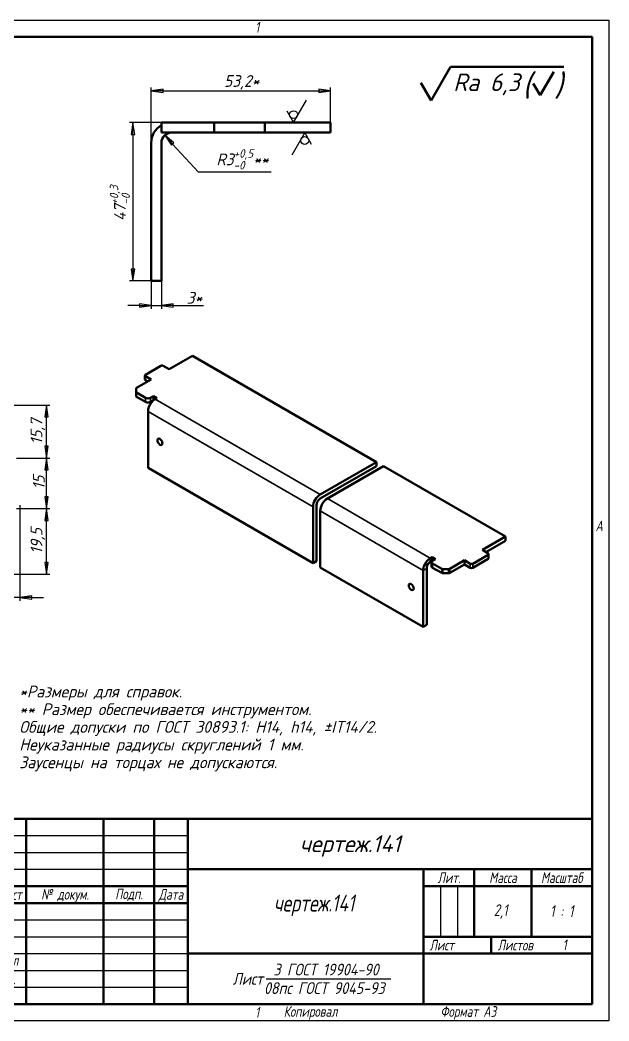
# Model space of a CAD drawing. Header units: millimetres. Extents: x 0 to 420, y 0 to 297.
# Drawn here: x 245.2 to 420, y 0 to 297 of the extents above; entities that cross this region are included whole.
import ezdxf
from ezdxf.enums import TextEntityAlignment as Align

# ---------------------------------------------------------------- set-up
doc = ezdxf.new("R2010")
doc.units = ezdxf.units.MM
for name, color, linetype, lineweight in [('Layer_01', 7, 'Continuous', 35), ('Layer_02', 7, 'Continuous', 50), ('Layer_03', 7, 'Continuous', 50), ('Layer_04', 7, 'Continuous', 50), ('Layer_07', 7, 'Continuous', 25), ('Layer_10', 7, 'Continuous', 25), ('Layer_11', 7, 'Continuous', 50)]:
    doc.layers.add(name, color=color, linetype=linetype, lineweight=lineweight)
doc.styles.add('Style_02', font='ariali.ttf', dxfattribs={"width": 0.8})
doc.styles.add('Style_03', font='GOST Common Italic.ttf')
doc.styles.add('Style_06', font='GOST Common Italic.ttf', dxfattribs={"width": 0.8})
doc.styles.add('Style_07', font='GOST Common Italic.ttf', dxfattribs={"width": 0.8})
doc.styles.add('Style_09', font='GOST Common Italic.ttf')
doc.styles.add('Style_10', font='GOST Common Italic.ttf', dxfattribs={"width": 0.9})
doc.styles.add('Style_11', font='GOST Common Italic.ttf', dxfattribs={"width": 0.8})
doc.styles.add('Style_12', font='GOST Common Italic.ttf')
doc.styles.add('Style_13', font='GOST Common Italic.ttf', dxfattribs={"width": 0.7})
doc.styles.add('Style_14', font='GOST Common Italic.ttf', dxfattribs={"width": 0.7})
doc.dimstyles.new('DimStyle_06', dxfattribs={"dimtxt": 3.5, "dimasz": 3.5, "dimexe": 1, "dimexo": 0, "dimgap": 0.5, "dimtad": 1, "dimrnd": 1e-08, "dimtxsty": 'Style_03', "dimblk": 'Filled-1', "dimcen": 2.5, "dimdle": 15, "dimclrd": 256, "dimclre": 256, "dimclrt": 256, "dimazin": 2, "dimtfac": 0.714286, "dimtdec": 3, "dimtmove": 0, "dimatfit": 3, "dimlwd": 25, "dimlwe": 25})

# ---------------------------------------------------------------- blocks, each defined once
blk = doc.blocks.new('Block_12')
at = {"layer": 'Layer_04', "lineweight": 25}
for p, q in [((0, 297), (420, 297)), ((420, 297), (420, 0)), ((420, 0), (0, 0))]:
    blk.add_line(p, q, dxfattribs=at)
at = {"layer": 'Layer_04'}
for p, q in [((415, 292), (20, 292)), ((415, 5), (415, 292)), ((20, 5), (415, 5))]:
    blk.add_line(p, q, dxfattribs=at)
at = {"layer": 'Layer_04', "char_height": 3.17, "attachment_point": 1, "style": 'Style_02'}
for s, insert, width in [('\\fGOST Common|b0|i1;\\H3.1700;1', (315.02, 296.44), 5.2327), ('\\fGOST Common|b0|i1;\\H3.1700;A', (416, 148.5), 5.0704), ('\\fGOST Common|b0|i1;\\H3.1700;1', (315, 4.14), 6.6287), ('\\fGOST Common|b0|i1;\\H3.1700;Формат А3', (370, 4.39), 25.2103)]:
    blk.add_mtext(s, dxfattribs=dict(at, insert=insert, width=width))
blk = doc.blocks.new('Block_13')
at = {"layer": 'Layer_03'}
for p, q in [((0, 55), (185, 55)), ((0, 0), (0, 55)), ((0, 0), (0, 55)), ((7, 55), (7, 30)), ((17, 55), (17, 0)), ((40, 55), (40, 0)), ((55, 55), (55, 0)), ((65, 55), (65, 0)), ((185, 0), (185, 55)), ((65, 40), (185, 40)), ((135, 40), (135, 0)), ((150, 40), (150, 20)), ((167, 40), (167, 20)), ((0, 35), (65, 35)), ((135, 35), (185, 35)), ((0, 30), (65, 30)), ((135, 20), (185, 20)), ((155, 20), (155, 15)), ((65, 15), (185, 15)), ((185, 0), (0, 0))]:
    blk.add_line(p, q, dxfattribs=at)
at = {"layer": 'Layer_03', "linetype": 'Continuous', "lineweight": 25}
for p, q in [((0, 50), (65, 50)), ((0, 45), (65, 45)), ((0, 40), (65, 40)), ((140, 35), (140, 20)), ((145, 35), (145, 20)), ((0, 25), (65, 25)), ((0, 20), (65, 20)), ((0, 15), (65, 15)), ((0, 10), (65, 10)), ((0, 5), (65, 5))]:
    blk.add_line(p, q, dxfattribs=at)
at = {"layer": 'Layer_03', "lineweight": 30}
blk.add_line((88.31, 7.5), (125.29, 7.5), dxfattribs=at)
at = {"layer": 'Layer_03', "char_height": 3.17, "style": 'Style_02'}
for s, insert, width, attachment_point in [('\\fGOST Common|b0|i1;\\H3.1700;Лит.', (142.52, 37.49), 14.9766, 5), ('\\fGOST Common|b0|i1;\\H3.1700;Масса', (158.55, 37.51), 16.9878, 5), ('\\fGOST Common|b0|i1;\\H3.1700;Масштаб', (176.02, 37.53), 17.8316, 5), ('\\fGOST Common|b0|i1;\\H3.1700;Изм.', (3.5, 32.56), 6.9635, 5), ('\\fGOST Common|b0|i1;\\H3.1700;Лист', (12.1, 32.5), 10.0029, 5), ('\\A0;\\fGOST Common|b0|i1;\\H3.1700;№ докум.', (28.58, 32.16), 22.9069, 5), ('\\fGOST Common|b0|i1;\\H3.1700;Подп.', (47.56, 32.45), 14.879, 5), ('\\fGOST Common|b0|i1;\\H3.1700;Дата', (60.02, 32.24), 9.9614, 5), ('\\fGOST Common|b0|i1;\\H3.1700;Разраб.', (0.47, 27), 16.9971, 4), ('\\fGOST Common|b0|i1;\\H3.1700;Пров.', (0.56, 22.08), 17.0192, 4), ('\\A0;\\fGOST Common|b0|i1;\\H3.1700;Т. контр.', (0.23, 17.01), 16.9554, 4), ('\\fGOST Common|b0|i1;\\H3.1700;Лист', (140.37, 17.5), 10.5071, 5), ('\\fGOST Common|b0|i1;\\H3.1700;Листов', (162.21, 17.5), 14.3668, 5), ('\\A1;', (150.6, 17.54), 8.8313, 5), ('\\fGOST Common|b0|i1;\\H3.1700;Н. контр.', (0.36, 7.05), 16.9999, 4), ('\\fGOST Common|b0|i1;\\H3.1700;Утв.', (0.34, 2.52), 17.0083, 4), ('\\fGOST Common|b0|i1;\\H3.1700;Копировал', (93.48, -0.59), 19.7871, 1)]:
    blk.add_mtext(s, dxfattribs=dict(at, insert=insert, width=width, attachment_point=attachment_point))
at = {"layer": 'Layer_03'}
for tag, height, style, width, p in [('Изм1_001', 2.89, 'Style_14', 0.7, (3.51, 52.52)), ('Лист1_001', 2.89, 'Style_14', 0.7, (12.03, 52.52)), ('Докум1_001', 2.89, 'Style_14', 0.7, (28.54, 52.48)), ('Изм2_001', 2.89, 'Style_14', 0.7, (3.5, 47.52)), ('Лист2_001', 2.89, 'Style_14', 0.7, (12.01, 47.5)), ('Докум2_001', 2.89, 'Style_14', 0.7, (28.53, 47.5)), ('Изм3_001', 2.89, 'Style_14', 0.7, (3.5, 42.5)), ('Лист3_001', 2.89, 'Style_14', 0.7, (12.01, 42.51)), ('Докум3_001', 2.89, 'Style_14', 0.7, (28.51, 42.48)), ('Изм4_001', 2.89, 'Style_14', 0.7, (3.51, 37.5)), ('Лист4_001', 2.89, 'Style_14', 0.7, (12, 37.53)), ('Докум4_001', 2.89, 'Style_14', 0.7, (28.51, 37.52)), ('НАИМЕНОВАНИЕ_001', 5, 'Style_07', 0.8, (100.03, 29.98)), ('Литера_001', 3.5, 'Style_11', 0.8, (137.52, 27.25)), ('Литера2_001', 3.5, 'Style_11', 0.8, (142.51, 27.22)), ('Литера3_001', 3.5, 'Style_11', 0.8, (147.52, 27.21)), ('Масса_001', 3.5, 'Style_11', 0.8, (158.47, 27.53)), ('Масштаб_001', 3.5, 'Style_11', 0.8, (174.97, 25.86)), ('Тип_документа_001', 3.17, 'Style_06', 0.8, (100.08, 17.56)), ('Листов_001', 3.17, 'Style_06', 0.8, (177.46, 17.58))]:
    blk.add_attdef(tag, text='', height=height, dxfattribs=dict(at, style=style, width=width)).set_placement(p, align=Align.MIDDLE_CENTER)
for tag, height, style, width, p in [('Подп1_001', 2.89, 'Style_14', 0.7, (40.01, 52.51)), ('Дата1_001', 2, 'Style_13', 0.7, (55.01, 52.51)), ('Подп2_001', 2.89, 'Style_14', 0.7, (40.01, 47.5)), ('Дата2_001', 2, 'Style_13', 0.7, (55.01, 47.49)), ('Подп3_001', 2.89, 'Style_14', 0.7, (40.01, 42.51)), ('Дата3_001', 2, 'Style_13', 0.7, (55.02, 42.52)), ('Подп4_001', 2.89, 'Style_14', 0.7, (40.01, 37.51)), ('Дата4_001', 2, 'Style_13', 0.7, (55.02, 37.51)), ('АВТОР_001', 3.17, 'Style_06', 0.8, (15.59, 26.85)), ('Разработал_Подп._001', 2.89, 'Style_14', 0.7, (40.05, 27.51)), ('ДАТА_СОЗДАНИЯ_001', 2, 'Style_13', 0.7, (55.01, 27.51)), ('ПРОВЕРИЛ_001', 3.17, 'Style_06', 0.8, (17.41, 22.53)), ('Проверил_Подп._001', 2.89, 'Style_14', 0.7, (40.05, 22.52)), ('ДАТА_ПРОВЕРКИ_001', 2, 'Style_13', 0.7, (55.02, 22.51)), ('ТЕХНОЛОГ_001', 3.17, 'Style_06', 0.8, (17.33, 17.54)), ('Технолог_Подп._001', 2.89, 'Style_14', 0.7, (40.05, 17.51)), ('Технолог_Дата_001', 2, 'Style_13', 0.7, (55.01, 17.5)), ('Должность_руководителя_001', 3.17, 'Style_06', 0.8, (0.52, 12.51)), ('НАЧ._ОТДЕЛА_001', 3.17, 'Style_06', 0.8, (17.46, 12.45)), ('Руководитель_Подп._001', 2.89, 'Style_14', 0.7, (40.01, 12.5)), ('Руководитель_Дата_001', 2, 'Style_13', 0.7, (55.01, 12.51)), ('НОРМОКОНТРОЛЬ_001', 3.17, 'Style_06', 0.8, (17.37, 7.48)), ('Нормоконтроль_Подп._001', 2.89, 'Style_14', 0.7, (40.05, 7.52)), ('ДАТА_НОРМОКОНТРОЛЯ_001', 2, 'Style_13', 0.7, (55.02, 7.51)), ('УТВЕРДИЛ_001', 3.17, 'Style_06', 0.8, (17.4, 2.51)), ('Утвердил_Подп._001', 2.89, 'Style_14', 0.7, (40.05, 2.51)), ('ДАТА_УТВЕРЖДЕНИЯ_001', 2, 'Style_13', 0.7, (55.01, 2.5))]:
    blk.add_attdef(tag, text='', height=height, dxfattribs=dict(at, style=style, width=width)).set_placement(p, align=Align.MIDDLE_LEFT)
for tag, height, style, p in [('ОБОЗНАЧЕНИЕ_001', 5, 'Style_09', (103.42, 45.12)), ('ОРГАНИЗАЦИЯ_001', 3.5, 'Style_12', (148.22, 5.85))]:
    blk.add_attdef(tag, text='', height=height, dxfattribs=dict(at, style=style)).set_placement(p, align=Align.MIDDLE_CENTER)
at = {"layer": 'Layer_03', "style": 'Style_10', "width": 0.9}
blk.add_attdef('Материал_Наим._001', text='', height=3.5, dxfattribs=at).set_placement((96.54, 7.5), align=Align.BOTTOM_CENTER)
blk.add_attdef('Материал_Класс_001', text='', height=3.5, dxfattribs=at).set_placement((88.21, 7.5), align=Align.MIDDLE_RIGHT)
blk.add_attdef('Материал_ГОСТ_001', text='', height=3.5, dxfattribs=at).set_placement((106.8, 6.5), align=Align.TOP_CENTER)
blk = doc.blocks.new('Block_08')
at = {"layer": 'Layer_11', "lineweight": 50}
for p, q in [((-9.099, -3.6), (-8.002, -1.7)), ((-8.002, -1.7), (-1.6, -1.7)), ((-2.939, -3.3), (-2.169, -1.967)), ((-9.676, -2.6), (-9.099, -3.6)), ((-3.324, -2.633), (-2.939, -3.3))]:
    blk.add_line(p, q, dxfattribs=at)
at = {"layer": 'Layer_07', "attachment_point": 7, "style": 'Style_03'}
for s, insert, char_height in [('\\A1;\\fGOST Common|b0|i1;\\H1.0000;Ra 6,3', (-7.848, -3.3), 1), ('\\A1;\\fGOST Common|b0|i1;\\H1.3000;(', (-3.939, -3.5), 1.3), ('\\A1;\\fGOST Common|b0|i1;\\H1.3000;)', (-2.139, -3.5), 1.3)]:
    blk.add_mtext(s, dxfattribs=dict(at, insert=insert, char_height=char_height))
blk = doc.blocks.new('Block_09')
at = {"layer": 'Layer_11', "lineweight": 30}
for p, q in [((0, 0), (1.097, 1.9)), ((-0.577, 1), (0, 0))]:
    blk.add_line(p, q, dxfattribs=at)
blk.add_circle((0, 0.667), 0.333, dxfattribs=at)
blk = doc.blocks.new('Block_10')
at = {"layer": 'Layer_11', "lineweight": 30}
for p, q in [((0, 0), (1.097, 1.9)), ((-0.577, 1), (0, 0))]:
    blk.add_line(p, q, dxfattribs=at)
blk.add_circle((0, 0.667), 0.333, dxfattribs=at)
blk = doc.blocks.new('Filled-1')
at = {"color": 0}
for p, q in [((0, 0), (-1, 0.143)), ((-1, 0.143), (-1, -0.143)), ((-1, 0), (0, 0)), ((-1, -0.143), (0, 0))]:
    blk.add_line(p, q, dxfattribs=at)
at = {"color": 0, "flags": 128}
blk.add_lwpolyline([(-1, -0.143), (0, 0), (-1, 0.143), (-1, -0.143)], dxfattribs=at)
at = {"color": 0}
blk.add_solid([(-1, -0.143), (0, 0), (-1, 0.143), (-1, -0.143)], dxfattribs=at)
blk = doc.blocks.new('*D12')
at = {"layer": 'Defpoints', "color": 0, "linetype": 'Continuous'}
for p in [(284.17, 219.58), (287.17, 219.58), (287.17, 212.32)]:
    blk.add_point(p, dxfattribs=at)
at = {"layer": 'Layer_10', "linetype": 'Continuous', "lineweight": 25}
for p, q in [((284.17, 219.58), (284.17, 211.32)), ((287.17, 219.58), (287.17, 211.32)), ((280.67, 212.32), (277.17, 212.32)), ((284.17, 212.32), (287.17, 212.32)), ((290.67, 212.32), (299.68, 212.32))]:
    blk.add_line(p, q, dxfattribs=at)
at = {"layer": 'Layer_10', "linetype": 'Continuous', "lineweight": 25, "xscale": 3.5, "yscale": 3.5, "zscale": 3.5}
blk.add_blockref('Filled-1', (284.17, 212.32), dxfattribs=at)
at = {"layer": 'Layer_10', "linetype": 'Continuous', "lineweight": 25, "xscale": 3.5, "yscale": 3.5, "zscale": 3.5, "rotation": 180}
blk.add_blockref('Filled-1', (287.17, 212.32), dxfattribs=at)
at = {"layer": 'Layer_10', "linetype": 'Continuous', "lineweight": 25, "insert": (294.67, 216.32), "char_height": 3.5, "attachment_point": 1, "style": 'Style_03'}
blk.add_mtext('\\A1;\\fGOST Common|b0|i1;3*', dxfattribs=at)
blk = doc.blocks.new('*D13')
at = {"layer": 'Defpoints', "color": 0, "linetype": 'Continuous'}
for p in [(288.15, 262.8), (290.17, 260.58)]:
    blk.add_point(p, dxfattribs=at)
at = {"layer": 'Layer_10', "linetype": 'Continuous', "lineweight": 25}
for p, q in [((298.18, 251.82), (290.51, 260.21)), ((319.75, 251.82), (298.18, 251.82))]:
    blk.add_line(p, q, dxfattribs=at)
at = {"layer": 'Layer_10', "linetype": 'Continuous', "lineweight": 25, "xscale": 3.5, "yscale": 3.5, "zscale": 3.5, "rotation": 132.4210207157211}
blk.add_blockref('Filled-1', (288.15, 262.8), dxfattribs=at)
at = {"layer": 'Layer_10', "linetype": 'Continuous', "lineweight": 25, "insert": (303.5, 258.65), "char_height": 3.5, "attachment_point": 1, "style": 'Style_03'}
blk.add_mtext('\\A1;\\fGOST Common|b0|i1;R3{\\H2.5;\\S+0,5^ -0;}**', dxfattribs=at)
blk = doc.blocks.new('*D14')
at = {"layer": 'Defpoints', "color": 0, "linetype": 'Continuous'}
for p in [(337.37, 275.96), (337.37, 266.58), (284.17, 260.58)]:
    blk.add_point(p, dxfattribs=at)
at = {"layer": 'Layer_10', "linetype": 'Continuous', "lineweight": 25}
for p, q in [((284.17, 260.58), (284.17, 276.96)), ((337.37, 266.58), (337.37, 276.96)), ((287.67, 275.96), (333.87, 275.96))]:
    blk.add_line(p, q, dxfattribs=at)
at = {"layer": 'Layer_10', "linetype": 'Continuous', "lineweight": 25, "xscale": 3.5, "yscale": 3.5, "zscale": 3.5, "rotation": 180}
blk.add_blockref('Filled-1', (284.17, 275.96), dxfattribs=at)
at = {"layer": 'Layer_10', "linetype": 'Continuous', "lineweight": 25, "xscale": 3.5, "yscale": 3.5, "zscale": 3.5}
blk.add_blockref('Filled-1', (337.37, 275.96), dxfattribs=at)
at = {"layer": 'Layer_10', "linetype": 'Continuous', "lineweight": 25, "insert": (305.75, 280.66), "char_height": 3.5, "attachment_point": 1, "style": 'Style_03'}
blk.add_mtext('\\A1;\\fGOST Common|b0|i1;53,2*', dxfattribs=at)
blk = doc.blocks.new('*D15')
at = {"layer": 'Defpoints', "color": 0, "linetype": 'Continuous'}
for p in [(290.59, 266.58), (278.75, 219.58), (284.17, 219.58)]:
    blk.add_point(p, dxfattribs=at)
at = {"layer": 'Layer_10', "linetype": 'Continuous', "lineweight": 25}
for p, q in [((290.59, 266.58), (277.75, 266.58)), ((278.75, 263.08), (278.75, 223.08)), ((284.17, 219.58), (277.75, 219.58))]:
    blk.add_line(p, q, dxfattribs=at)
at = {"layer": 'Layer_10', "linetype": 'Continuous', "lineweight": 25, "xscale": 3.5, "yscale": 3.5, "zscale": 3.5}
for p, rotation in [((278.75, 266.58), 90), ((278.75, 219.58), 270)]:
    blk.add_blockref('Filled-1', p, dxfattribs=dict(at, rotation=rotation))
at = {"layer": 'Layer_10', "linetype": 'Continuous', "lineweight": 25, "insert": (271.87, 237.36), "char_height": 3.5, "attachment_point": 1, "rotation": 90, "style": 'Style_03'}
blk.add_mtext('\\A1;47{\\H2.5;\\S+0,3^ -0;}', dxfattribs=at)
blk = doc.blocks.new('*D24')
at = {"layer": 'Defpoints', "color": 0, "linetype": 'Continuous'}
for p in [(245.2, 153.04), (239.3, 132.54), (239.3, 125.64)]:
    blk.add_point(p, dxfattribs=at)
at = {"layer": 'Layer_10', "linetype": 'Continuous', "lineweight": 25}
for p, q in [((245.2, 153.04), (245.2, 124.64)), ((239.3, 132.54), (239.3, 124.64)), ((235.8, 125.64), (225.02, 125.64)), ((245.2, 125.64), (239.3, 125.64)), ((248.7, 125.64), (252.2, 125.64))]:
    blk.add_line(p, q, dxfattribs=at)
at = {"layer": 'Layer_10', "linetype": 'Continuous', "lineweight": 25, "xscale": 3.5, "yscale": 3.5, "zscale": 3.5}
blk.add_blockref('Filled-1', (239.3, 125.64), dxfattribs=at)
at = {"layer": 'Layer_10', "linetype": 'Continuous', "lineweight": 25, "xscale": 3.5, "yscale": 3.5, "zscale": 3.5, "rotation": 180}
blk.add_blockref('Filled-1', (245.2, 125.64), dxfattribs=at)
at = {"layer": 'Layer_10', "linetype": 'Continuous', "lineweight": 25, "insert": (225.52, 130.34), "char_height": 3.5, "attachment_point": 1, "style": 'Style_03'}
blk.add_mtext('\\A1;5,9', dxfattribs=at)
blk = doc.blocks.new('*D26')
at = {"layer": 'Defpoints', "color": 0, "linetype": 'Continuous'}
for p in [(244.2, 152.04), (253.05, 152.04), (239.3, 132.54)]:
    blk.add_point(p, dxfattribs=at)
at = {"layer": 'Layer_10', "linetype": 'Continuous', "lineweight": 25}
for p, q in [((244.2, 152.04), (254.05, 152.04)), ((253.05, 136.04), (253.05, 148.54)), ((239.3, 132.54), (254.05, 132.54))]:
    blk.add_line(p, q, dxfattribs=at)
at = {"layer": 'Layer_10', "linetype": 'Continuous', "lineweight": 25, "xscale": 3.5, "yscale": 3.5, "zscale": 3.5}
for p, rotation in [((253.05, 152.04), 90), ((253.05, 132.54), 270)]:
    blk.add_blockref('Filled-1', p, dxfattribs=dict(at, rotation=rotation))
at = {"layer": 'Layer_10', "linetype": 'Continuous', "lineweight": 25, "insert": (248.35, 138.58), "char_height": 3.5, "attachment_point": 1, "rotation": 90, "style": 'Style_03'}
blk.add_mtext('\\A1;19,5', dxfattribs=at)
blk = doc.blocks.new('*D27')
at = {"layer": 'Defpoints', "color": 0, "linetype": 'Continuous'}
for p in [(244.2, 167.04), (253.05, 167.04), (244.2, 152.04)]:
    blk.add_point(p, dxfattribs=at)
at = {"layer": 'Layer_10', "linetype": 'Continuous', "lineweight": 25}
for p, q in [((244.2, 167.04), (254.05, 167.04)), ((253.05, 155.54), (253.05, 163.54)), ((244.2, 152.04), (254.05, 152.04))]:
    blk.add_line(p, q, dxfattribs=at)
at = {"layer": 'Layer_10', "linetype": 'Continuous', "lineweight": 25, "xscale": 3.5, "yscale": 3.5, "zscale": 3.5}
for p, rotation in [((253.05, 167.04), 90), ((253.05, 152.04), 270)]:
    blk.add_blockref('Filled-1', p, dxfattribs=dict(at, rotation=rotation))
at = {"layer": 'Layer_10', "linetype": 'Continuous', "lineweight": 25, "insert": (249.05, 157.73), "char_height": 3.5, "attachment_point": 1, "rotation": 90, "style": 'Style_03'}
blk.add_mtext('\\A1;15', dxfattribs=at)
blk = doc.blocks.new('*D28')
at = {"layer": 'Defpoints', "color": 0, "linetype": 'Continuous'}
for p in [(235.89, 182.74), (253.05, 182.74), (244.2, 167.04)]:
    blk.add_point(p, dxfattribs=at)
at = {"layer": 'Layer_10', "linetype": 'Continuous', "lineweight": 25}
for p, q in [((235.89, 182.74), (254.05, 182.74)), ((253.05, 170.54), (253.05, 179.24)), ((244.2, 167.04), (254.05, 167.04))]:
    blk.add_line(p, q, dxfattribs=at)
at = {"layer": 'Layer_10', "linetype": 'Continuous', "lineweight": 25, "xscale": 3.5, "yscale": 3.5, "zscale": 3.5}
for p, rotation in [((253.05, 182.74), 90), ((253.05, 167.04), 270)]:
    blk.add_blockref('Filled-1', p, dxfattribs=dict(at, rotation=rotation))
at = {"layer": 'Layer_10', "linetype": 'Continuous', "lineweight": 25, "insert": (248.35, 171.09), "char_height": 3.5, "attachment_point": 1, "rotation": 90, "style": 'Style_03'}
blk.add_mtext('\\A1;15,7', dxfattribs=at)

msp = doc.modelspace()

# ---------------------------------------------------------------- linework, layer by layer
at = {"layer": 'Layer_01'}
for p, q in [((282.4347, 190.1265), (282.4347, 191.3512)), ((279.8234, 185.2246), (279.8234, 186.4494)), ((282.5054, 184.9009), (282.5054, 183.6762)), ((283.9196, 183.6762), (283.9196, 184.9009)), ((285.3338, 184.4927), (334.3059, 156.2186)), ((332.1845, 152.5444), (283.2125, 180.8184)), ((336.4272, 154.9939), (366.9662, 137.3622)), ((364.8449, 133.6879), (334.3059, 151.3197)), ((366.9662, 136.1374), (366.9662, 137.3622)), ((384.1489, 138.342), (384.1489, 137.1172)), ((365.9056, 134.3003), (364.8449, 133.6879)), ((366.9662, 136.1374), (365.1291, 135.0768)), ((367.6733, 134.5044), (367.6733, 135.7292)), ((370.3553, 134.1807), (370.3553, 132.956)), ((370.7089, 132.8714), (370.7089, 134.0962)), ((372.416, 134.0962), (372.416, 132.8714)), ((372.7695, 132.956), (372.7695, 134.1807)), ((378.8456, 135.6883), (378.8456, 134.4636)), ((379.5527, 134.4636), (379.5527, 135.6883))]:
    msp.add_line(p, q, dxfattribs=at)
at = {"layer": 'Layer_02'}
for p, q in [((287.1741, 266.5829), (287.467, 266.5829)), ((287.1741, 266.5829), (287.1741, 263.5829)), ((289.8812, 266.5829), (287.467, 266.5829)), ((289.8812, 266.5829), (290.5883, 266.5829)), ((302.8741, 266.5829), (290.5883, 266.5829)), ((302.8741, 266.5829), (303.8741, 266.5829)), ((302.8741, 266.5829), (302.8741, 263.5829)), ((316.8741, 266.5829), (303.8741, 266.5829)), ((316.8741, 266.5829), (317.8741, 266.5829)), ((317.8741, 263.5829), (317.8741, 266.5829)), ((337.3741, 266.5829), (317.8741, 266.5829)), ((337.3741, 263.5829), (337.3741, 266.5829)), ((287.467, 263.5829), (287.1741, 263.5829)), ((287.467, 263.5829), (289.8812, 263.5829)), ((290.5883, 263.5829), (289.8812, 263.5829)), ((290.5883, 263.5829), (302.8741, 263.5829)), ((303.8741, 263.5829), (302.8741, 263.5829)), ((316.8741, 263.5829), (303.8741, 263.5829)), ((317.8741, 263.5829), (316.8741, 263.5829)), ((317.8741, 263.5829), (337.3741, 263.5829)), ((284.1741, 219.5829), (284.1741, 260.5829)), ((287.1741, 219.5829), (287.1741, 260.5829)), ((284.1741, 219.5829), (287.1741, 219.5829)), ((289.4704, 193.4129), (296.3647, 197.3933)), ((296.3647, 197.3933), (350.9936, 165.8533)), ((287.0309, 194.4131), (282.4347, 191.7595)), ((289.4704, 193.4129), (287.738, 194.4131)), ((279.8234, 187.8432), (284.1671, 190.351)), ((282.2882, 191.5554), (282.2882, 190.3306)), ((282.4347, 191.3512), (284.1671, 190.351)), ((282.4347, 190.1265), (283.1064, 189.7387)), ((279.677, 186.6535), (279.677, 187.6391)), ((279.677, 186.6535), (279.677, 185.4287)), ((279.8234, 186.4494), (282.5054, 184.9009)), ((282.5054, 183.6762), (279.8234, 185.2246)), ((283.9196, 184.9009), (284.8035, 185.4112)), ((284.8035, 184.1865), (283.9196, 183.6762)), ((284.8035, 185.4112), (285.8641, 184.7989)), ((284.8035, 185.4112), (284.8035, 184.1865)), ((284.8576, 184.1552), (284.8035, 184.1865)), ((285.8641, 184.7989), (285.3338, 184.4927)), ((283.2125, 180.8184), (283.2125, 164.0803)), ((283.2125, 164.0803), (332.1845, 135.8062)), ((350.9936, 165.8533), (334.3059, 156.2186)), ((334.3059, 154.9939), (350.9936, 164.6286)), ((336.4272, 154.9939), (353.1149, 164.6286)), ((350.9936, 164.6286), (350.9936, 165.8533)), ((353.1149, 164.6286), (389.3108, 143.7308)), ((332.1845, 152.5444), (332.1845, 135.8062)), ((333.2452, 136.4186), (333.2452, 153.1568)), ((334.3059, 134.5815), (334.3059, 151.3197)), ((389.3108, 143.7308), (382.4165, 139.7504)), ((389.3108, 142.5061), (389.3108, 143.7308)), ((382.4165, 139.7504), (384.1489, 138.7502)), ((383.4772, 139.138), (389.3108, 142.5061)), ((366.9662, 137.3622), (367.4966, 137.6684)), ((367.4966, 137.6684), (368.5572, 137.056)), ((367.4966, 137.6684), (367.4966, 136.4436)), ((368.5572, 137.056), (367.6733, 136.5457)), ((377.1132, 136.6886), (372.7695, 134.1807)), ((378.8456, 135.6883), (377.1132, 136.6886)), ((377.1132, 135.4638), (377.1132, 136.6886)), ((384.1489, 138.342), (379.5527, 135.6883)), ((384.1489, 137.1172), (379.5527, 134.4636)), ((384.2954, 138.5461), (384.2954, 137.3213)), ((332.1845, 135.8062), (333.2452, 136.4186)), ((334.3059, 134.5815), (364.8449, 116.9497)), ((364.8449, 116.9497), (364.8449, 133.6879)), ((365.9056, 117.5621), (365.9056, 134.3003)), ((367.4966, 136.4436), (366.9662, 136.1374)), ((367.3804, 134.9127), (367.3804, 136.1374)), ((367.519, 136.4306), (367.4966, 136.4436)), ((367.6733, 135.7292), (370.3553, 134.1807)), ((370.3553, 132.956), (367.6733, 134.5044)), ((372.416, 134.0962), (370.7089, 134.0962)), ((372.7695, 132.956), (377.1132, 135.4638)), ((378.8456, 134.4636), (377.1132, 135.4638)), ((370.7089, 132.8714), (372.416, 132.8714)), ((364.8449, 116.9497), (365.9056, 117.5621))]:
    msp.add_line(p, q, dxfattribs=at)
for radius, start, end in [(6, 120, 150), (6, 150, 180), (3, 90, 180)]:
    msp.add_arc((290.1741, 260.5829), radius, start, end, dxfattribs=at)
for centre, major_axis, start_param, end_param in [((287.3844, 194.209), (0.5, 0), 0.78539816, 2.35619449), ((282.7882, 191.5554), (-0.5, 0), 5.49778714, 7.06858347), ((282.7882, 190.3306), (-0.5, 0), 0, 0.78539816), ((280.177, 187.6391), (-0.5, 0), 5.49778714, 6.28318531), ((280.177, 186.6535), (-0.5, 0), 0, 0.78539816), ((280.177, 185.4287), (-0.5, 0), 0, 0.78539816), ((283.2125, 185.3092), (-1, 0), 0.78539816, 2.35619449), ((285.3338, 182.0432), (-1.5, -2.5981), 3.92699082, 4.97418837), ((283.2125, 184.0844), (1, 0), 3.92699082, 5.49778714), ((285.3338, 182.0432), (-1.5, -2.5981), 4.97418837, 5.49778714), ((334.3059, 153.7692), (-1.5, -2.5981), 3.92699082, 5.49778714), ((334.3059, 153.7692), (0.75, 1.299), 0.78539816, 2.35619449), ((336.4272, 152.5444), (1.5, 2.5981), 0.78539816, 2.35619449), ((366.9662, 134.9127), (-1.5, -2.5981), 3.92699082, 4.97418837), ((383.7954, 138.5461), (0.5, 0), 5.49778714, 7.06858347), ((383.7954, 137.3213), (0.5, 0), 5.49778714, 6.28318531), ((366.9662, 134.9127), (-1.5, -2.5981), 4.97418837, 5.49778714), ((366.9662, 134.9127), (0.75, 1.299), 0.78539816, 2.35619449), ((368.3804, 136.1374), (-1, 0), 5.49778714, 7.06858347), ((368.3804, 134.9127), (-1, 0), 0, 0.78539816), ((370.7089, 134.3849), (-0.5, 0), 0.78539816, 1.57079633), ((372.416, 134.3849), (-0.5, 0), 1.57079633, 2.35619449), ((379.1992, 135.8925), (-0.5, 0), 0.78539816, 2.35619449), ((379.1992, 134.6677), (0.5, 0), 3.92699082, 5.49778714), ((370.7089, 133.1601), (0.5, 0), 3.92699082, 4.71238898), ((372.416, 133.1601), (0.5, 0), 4.71238898, 5.49778714)]:
    msp.add_ellipse(centre, major_axis=major_axis, ratio=0.57735027, start_param=start_param, end_param=end_param, dxfattribs=at)
for centre in [(286.748, 171.837), (361.3094, 128.7889)]:
    msp.add_ellipse(centre, major_axis=(-0.525, 0.9093), ratio=0.57735027, dxfattribs=at)

# ---------------------------------------------------------------- block references
msp.add_blockref('Block_12', (0, 0))
for name, p, xscale, yscale, zscale in [('Block_08', (415, 292), 5.249999910593033, 5.249999910593033, 5.249999910593033), ('Block_09', (326.4033, 266.5829), 3.499999940395355, 3.499999940395355, 3.499999940395355)]:
    msp.add_blockref(name, p, dxfattribs=dict(xscale=xscale, yscale=yscale, zscale=zscale))
at = {"xscale": 3.499999940395355, "yscale": 3.499999940395355, "zscale": 3.499999940395355, "rotation": 180}
msp.add_blockref('Block_10', (329.7242, 263.5829), dxfattribs=at)
ref = msp.add_blockref('Block_13', (230, 5))
ref.add_attrib('Должность_руководителя_001', 'Выпустил', (230.2296, 16.4047), dxfattribs={"layer": 'Layer_03', "height": 3.17, "style": 'Style_06', "width": 0.8})
ref.add_attrib('ОБОЗНАЧЕНИЕ_001', 'чертеж.141', (328.2422, 50.0911), dxfattribs={"layer": 'Layer_03', "height": 5, "style": 'Style_09'})
ref.add_attrib('НАИМЕНОВАНИЕ_001', 'чертеж.141', (320.5416, 32.4751), dxfattribs={"layer": 'Layer_03', "height": 5, "style": 'Style_07', "width": 0.8})
ref.add_attrib('Материал_Класс_001', 'Лист', (308.3187, 10.75), dxfattribs={"layer": 'Layer_03', "height": 3.5, "style": 'Style_10', "width": 0.9})
ref.add_attrib('Материал_Наим._001', '3 ГОСТ 19904-90', (320.4214, 13.5), dxfattribs={"layer": 'Layer_03', "height": 3.5, "style": 'Style_10', "width": 0.9})
ref.add_attrib('Материал_ГОСТ_001', '08пс ГОСТ 9045-93', (317.6293, 8), dxfattribs={"layer": 'Layer_03', "height": 3.5, "style": 'Style_10', "width": 0.9})
ref.add_attrib('Масса_001', '2,1', (385.8468, 31.1335), dxfattribs={"layer": 'Layer_03', "height": 3.5, "style": 'Style_11', "width": 0.8})
ref.add_attrib('Масштаб_001', '1 : 1', (402.5178, 30.8544), dxfattribs={"layer": 'Layer_03', "height": 3.5, "style": 'Style_11', "width": 0.8})
ref.add_attrib('Листов_001', '1', (406.2285, 20.9939), dxfattribs={"layer": 'Layer_03', "height": 3.17, "style": 'Style_06', "width": 0.8})

# ---------------------------------------------------------------- texts
at = {"layer": 'Layer_07', "style": 'Style_03'}
for s, p in [('*Размеры для справок.', (245, 96)), ('** Размер обеспечивается инструментом.', (245, 90.75)), ('Общие допуски по ГОСТ 30893.1: H14, h14, ±IT14/2.', (245, 85.5)), ('Неуказанные радиусы скруглений 1 мм.', (245, 80.25)), ('Заусенцы на торцах не допускаются.', (245, 75))]:
    msp.add_text(s, height=3.5, dxfattribs=at).set_placement(p)

# ---------------------------------------------------------------- dimensions: what is measured, and where the dimension line sits
at = {"layer": 'Layer_10', "linetype": 'Continuous', "lineweight": 25}
dim = msp.add_linear_dim(base=(337.3741, 275.9643), p1=(284.1741, 260.5829), p2=(337.3741, 266.5829), text='\\fGOST Common|b0|i1;<>*', dimstyle='DimStyle_06', override={"dimgap": 0.5, "dimdec": 2, "dimtol": 0, "dimlim": 0, "dimtp": 0, "dimtm": 0, "dimtdec": 3, "dimtofl": 0, "dimatfit": 1}, dxfattribs=at)
dim.commit()
dim.dimension.update_dxf_attribs({"geometry": '*D14', "text_midpoint": (311.1741, 275.9643), "dimtype": 160})
for base, p1, p2, angle, override, picture, middle in [((278.7533, 219.5829), (290.5883, 266.5829), (284.1741, 219.5829), 90, {"dimgap": 0.5, "dimdec": 2, "dimtol": 1, "dimlim": 0, "dimtp": 0.3, "dimtm": 1e-09, "dimtdec": 3, "dimtofl": 0, "dimatfit": 1}, '*D15', (278.7533, 243.0829)), ((253.0496, 182.7425), (244.2043, 167.0425), (235.8901, 182.7425), 90, {"dimgap": 0.5, "dimdec": 2, "dimtol": 0, "dimlim": 0, "dimtp": 0, "dimtm": 0, "dimtdec": 3, "dimtofl": 0, "dimatfit": 1}, '*D28', (253.0496, 174.8925)), ((253.0496, 167.0425), (244.2043, 152.0425), (244.2043, 167.0425), 270, {"dimgap": 0.5, "dimdec": 2, "dimtol": 0, "dimlim": 0, "dimtp": 0, "dimtm": 0, "dimtdec": 3, "dimtofl": 0, "dimatfit": 1}, '*D27', (253.0496, 159.5425)), ((239.3043, 125.6359), (245.2043, 153.0425), (239.3043, 132.5425), 180, {"dimgap": 0.5, "dimdec": 2, "dimtol": 0, "dimlim": 0, "dimtp": 0, "dimtm": 0, "dimtdec": 3, "dimtofl": 1, "dimatfit": 1}, '*D24', (228.6622, 125.6359)), ((253.0496, 152.0425), (239.3043, 132.5425), (244.2043, 152.0425), 90, {"dimgap": 0.5, "dimdec": 2, "dimtol": 0, "dimlim": 0, "dimtp": 0, "dimtm": 0, "dimtdec": 3, "dimtofl": 0, "dimatfit": 1}, '*D26', (253.0496, 142.2925))]:
    dim = msp.add_linear_dim(base=base, p1=p1, p2=p2, angle=angle, dimstyle='DimStyle_06', override=override, dxfattribs=at)
    dim.commit()
    dim.dimension.update_dxf_attribs({"geometry": picture, "text_midpoint": middle, "dimtype": 160})
dim = msp.add_radius_dim(center=(290.1741, 260.5829), mpoint=(288.1504, 262.7976), text='\\fGOST Common|b0|i1;<>**', dimstyle='DimStyle_06', override={"dimgap": 0.5, "dimtih": 1, "dimtoh": 1, "dimdec": 2, "dimlfac": 1, "dimcen": 0, "dimtol": 1, "dimlim": 0, "dimtp": 0.5, "dimtm": 1e-09, "dimtdec": 3, "dimtofl": 0}, dxfattribs=at)
dim.commit()
dim.dimension.update_dxf_attribs({"geometry": '*D13', "text_midpoint": (311.6257, 251.8196), "dimtype": 164})
dim = msp.add_linear_dim(base=(287.1741, 212.3212), p1=(284.1741, 219.5829), p2=(287.1741, 219.5829), angle=180, text='\\fGOST Common|b0|i1;<>*', dimstyle='DimStyle_06', override={"dimgap": 0.5, "dimdec": 2, "dimtol": 0, "dimlim": 0, "dimtp": 0, "dimtm": 0, "dimtdec": 3, "dimtofl": 1, "dimatfit": 1}, dxfattribs=at)
dim.commit()
dim.dimension.update_dxf_attribs({"geometry": '*D12', "text_midpoint": (296.9252, 212.3212), "dimtype": 160})

doc.saveas('drawing.dxf')
